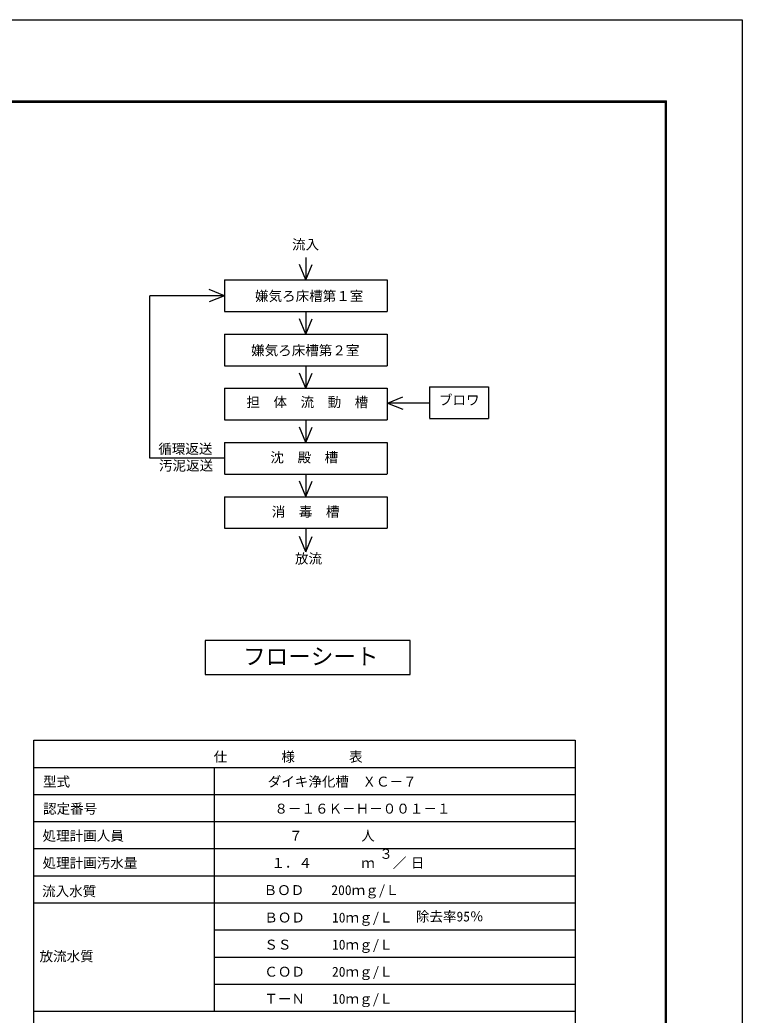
# Model space of a CAD drawing. Units: millimetres, scale not verified. Extents: x -8910 to 8910, y -6308 to 6308.
# Drawn here: x 4108 to 8910, y -304 to 6308 of the extents above; entities that cross this region are included whole.
import ezdxf
from ezdxf.enums import TextEntityAlignment as Align

# ---------------------------------------------------------------- set-up
doc = ezdxf.new("R2010")
doc.units = ezdxf.units.MM
doc.header["$LTSCALE"] = 30
for name, color, linetype, lineweight in [('0-1_水管', 4, 'Continuous', 25), ('0-9_文字', 7, 'Continuous', 25), ('0-A_図面枠', 7, 'Continuous', 25), ('0-B_Axis_waku', 7, 'Continuous', 25)]:
    doc.layers.add(name, color=color, linetype=linetype, lineweight=lineweight)
doc.layers.add('0-8_1-1_KIKI', color=4, linetype='Continuous')
doc.styles.add('ＭＳ ゴシック', font='')
doc.styles.get('ＭＳ ゴシック').set_extended_font_data('MS Gothic')

msp = doc.modelspace()

# ---------------------------------------------------------------- linework, layer by layer
at = {"layer": '0-1_水管', "color": 3}
for p, q in [((4200.38, 1521.69), (7800.39, 1521.69)), ((4200.38, -1898.32), (4200.38, 1521.69)), ((7800.39, 1521.69), (7800.39, -1898.32)), ((4200.38, 1341.68), (7800.39, 1341.68)), ((5400.38, 1341.68), (5400.38, -278.32)), ((4200.38, 1161.68), (7800.39, 1161.68)), ((4200.38, 981.69), (7800.39, 981.69)), ((4200.38, 801.69), (7800.39, 801.69)), ((4200.38, 621.69), (7800.39, 621.69)), ((4200.38, 441.68), (7800.39, 441.68)), ((5400.38, 261.68), (7800.38, 261.68)), ((5400.38, 81.68), (7800.38, 81.68)), ((5400.38, -98.32), (7800.38, -98.32)), ((4200.38, -278.32), (7800.38, -278.32))]:
    msp.add_line(p, q, dxfattribs=at)
at = {"layer": '0-9_文字'}
for p, q in [((6009.4, 4729.79), (6009.4, 4579.79)), ((6009.4, 4579.79), (5968.18, 4681.59)), ((6009.4, 4579.79), (6050.61, 4681.59)), ((5469.4, 4579.79), (5469.4, 4370.69)), ((5469.4, 4579.79), (6549.4, 4579.79)), ((6549.4, 4579.79), (6549.4, 4371.07)), ((5469.4, 4475.24), (5367.6, 4516.45)), ((4972.9, 3395.27), (4972.9, 4475.24)), ((5469.4, 4475.24), (4972.9, 4475.24)), ((5469.4, 4475.24), (5367.6, 4434.03)), ((5469.4, 4369.8), (6549.4, 4369.8)), ((6009.4, 4369.8), (6009.4, 4219.8)), ((6009.4, 4219.8), (5968.18, 4321.59)), ((6009.4, 4219.8), (6050.61, 4321.59)), ((5469.4, 4219.8), (6549.4, 4219.8)), ((6549.4, 4219.8), (6549.4, 4009.81)), ((6009.4, 4009.81), (6009.4, 3859.81)), ((6009.4, 3859.81), (5968.18, 3961.6)), ((6009.4, 3859.81), (6050.61, 3961.6)), ((5469.4, 3859.81), (5469.4, 3650.71)), ((5469.4, 3859.81), (6549.4, 3859.81)), ((6549.4, 3859.81), (6549.4, 3651.09)), ((6831.66, 3870.38), (6831.66, 3661.27)), ((6552.87, 3762.18), (6654.67, 3803.39)), ((6552.87, 3762.18), (6654.67, 3720.96)), ((6831.66, 3762.18), (6552.87, 3762.18)), ((5469.4, 3649.82), (6549.4, 3649.82)), ((6009.4, 3649.82), (6009.4, 3499.82)), ((6831.66, 3660.38), (7223.9, 3660.38)), ((6009.4, 3499.82), (5968.18, 3601.61)), ((6009.4, 3499.82), (6050.61, 3601.61)), ((5469.4, 3499.82), (5469.4, 3290.72)), ((5469.4, 3499.82), (6549.4, 3499.82)), ((6549.4, 3499.82), (6549.4, 3291.1)), ((5469.4, 3395.27), (4972.9, 3395.27)), ((5469.4, 3289.83), (6549.4, 3289.83)), ((6009.4, 3140.72), (5968.18, 3242.51)), ((6009.4, 3290.72), (6009.4, 3140.72)), ((6009.4, 3140.72), (6050.61, 3242.51)), ((5469.4, 3139.83), (5469.4, 2930.73)), ((5469.4, 3139.83), (6549.4, 3139.83)), ((6549.4, 3139.83), (6549.4, 2931.11)), ((5469.4, 2929.83), (6549.4, 2929.83)), ((6009.4, 2923.21), (6009.4, 2773.21)), ((6009.4, 2773.21), (5968.18, 2875)), ((6009.4, 2773.21), (6050.61, 2875)), ((5340.89, 2184.02), (5340.89, 1958.54)), ((6704.01, 2184.02), (5340.89, 2184.02)), ((6704.01, 1958.54), (6704.01, 2184.02)), ((5340.89, 1958.54), (6704.01, 1958.54))]:
    msp.add_line(p, q, dxfattribs=at)
for points in [[(5469.4, 4219.8), (5469.4, 4009.81), (6549.4, 4009.81)], [(6831.66, 3870.38), (7223.9, 3870.38), (7223.9, 3660.38)]]:
    msp.add_lwpolyline(points, dxfattribs=at)
at = {"layer": '0-A_図面枠'}
msp.add_lwpolyline([(-8910, -6307.5), (-8910, 6307.5), (8910, 6307.5), (8910, -6307.5)], close=True, dxfattribs=at)
at = {"layer": '0-B_Axis_waku'}
for p, q in [((-7778.4, 5769.9), (8408.4, 5769.9)), ((-7777.8, 5769.3), (8407.8, 5769.3)), ((-7777.2, 5768.7), (8407.2, 5768.7)), ((-7776.6, 5768.1), (8406.6, 5768.1)), ((-7776, 5767.5), (8406, 5767.5)), ((-7775.4, 5766.9), (8405.4, 5766.9)), ((-7774.8, 5766.3), (8404.8, 5766.3)), ((-7774.2, 5765.7), (8404.2, 5765.7)), ((-7773.6, 5765.1), (8403.6, 5765.1)), ((-7773, 5764.5), (8403, 5764.5)), ((-7772.4, 5763.9), (8402.4, 5763.9)), ((-7771.8, 5763.3), (8401.8, 5763.3)), ((-7771.2, 5762.7), (8401.2, 5762.7)), ((-7770.6, 5762.1), (8400.6, 5762.1)), ((-7770, 5761.5), (8400, 5761.5)), ((8400, -5806.5), (8400, 5761.5)), ((8400.6, -5807.1), (8400.6, 5762.1)), ((8401.2, -5807.7), (8401.2, 5762.7)), ((8401.8, -5808.3), (8401.8, 5763.3)), ((8402.4, -5808.9), (8402.4, 5763.9)), ((8403, -5809.5), (8403, 5764.5)), ((8403.6, -5810.1), (8403.6, 5765.1)), ((8404.2, -5810.7), (8404.2, 5765.7)), ((8404.8, -5811.3), (8404.8, 5766.3)), ((8405.4, -5811.9), (8405.4, 5766.9)), ((8406, -5812.5), (8406, 5767.5)), ((8406.6, -5813.1), (8406.6, 5768.1)), ((8407.2, -5813.7), (8407.2, 5768.7)), ((8407.8, -5814.3), (8407.8, 5769.3)), ((8408.4, -5814.9), (8408.4, 5769.9))]:
    msp.add_line(p, q, dxfattribs=at)

# ---------------------------------------------------------------- texts
at = {"layer": '0-1_水管', "style": 'ＭＳ ゴシック'}
for s, p in [('仕\u3000\u3000\u3000\u3000様\u3000\u3000\u3000\u3000表', (5396.78, 1359.09)), ('型式', (4262.19, 1194.08)), ('認定番号', (4262.18, 1014.08)), ('８－１６Ｋ－Ｈ－００１－１', (5800.52, 1014.64)), ('処理計画人員\u3000', (4259.18, 834.08)), ('人', (6377.79, 834.08)), ('３', (6497.78, 714.09)), ('処理計画汚水量', (4259.18, 654.09)), ('／', (6587.79, 654.09)), ('日', (6707.79, 654.09)), ('ｍ', (6377.79, 654.09)), ('流入水質', (4255.9, 465.98)), ('ＢＯＤ\u3000\u3000200ｍｇ/Ｌ', (5729, 473.25)), ('ＢＯＤ\u3000\u300010ｍｇ/Ｌ', (5733.34, 291.09)), ('除去率95％', (6741.06, 298.03)), ('ＳＳ\u3000\u3000\u300010ｍｇ/Ｌ', (5733.34, 111.09)), ('放流水質', (4239.08, 33.57)), ('ＣＯＤ\u3000\u300020ｍｇ/Ｌ', (5733.34, -68.91)), ('ＴーＮ\u3000\u300010ｍｇ/Ｌ', (5733.34, -248.91))]:
    msp.add_text(s, height=65.98, dxfattribs=at).set_placement(p, align=Align.BOTTOM_LEFT)
at = {"layer": '0-8_1-1_KIKI', "style": 'ＭＳ ゴシック'}
for s, p in [('ダイキ浄化槽\u3000ＸＣ－７', (5756.18, 1194.08)), ('７', (5897.79, 834.08)), ('１．４', (5780.57, 654.09))]:
    msp.add_text(s, height=65.98, dxfattribs=at).set_placement(p, align=Align.BOTTOM_LEFT)
at = {"layer": '0-9_文字', "color": 4, "style": 'ＭＳ ゴシック'}
for s, height, p in [('流入', 65.98, (5917.66, 4762.22)), ('嫌気ろ床槽第１室', 65.98, (5671.62, 4420.15)), ('嫌気ろ床槽第２室', 65.98, (5645.69, 4058.82)), ('担\u3000体\u3000流\u3000動\u3000槽', 65.98, (5614.56, 3715.28)), ('ブロワ', 65.98, (6894.56, 3729.54)), ('循環返送', 65.98, (5028.57, 3404.89)), ('沈\u3000殿\u3000槽', 65.98, (5774.08, 3348.2)), ('汚泥返送', 65.98, (5033.02, 3293.73)), ('消\u3000毒\u3000槽', 65.98, (5782.97, 2986.87)), ('放流', 65.98, (5937.28, 2676.01)), ('フローシート', 110, (5592.24, 1990.78))]:
    msp.add_text(s, height=height, dxfattribs=at).set_placement(p, align=Align.BOTTOM_LEFT)

doc.saveas('drawing.dxf')
